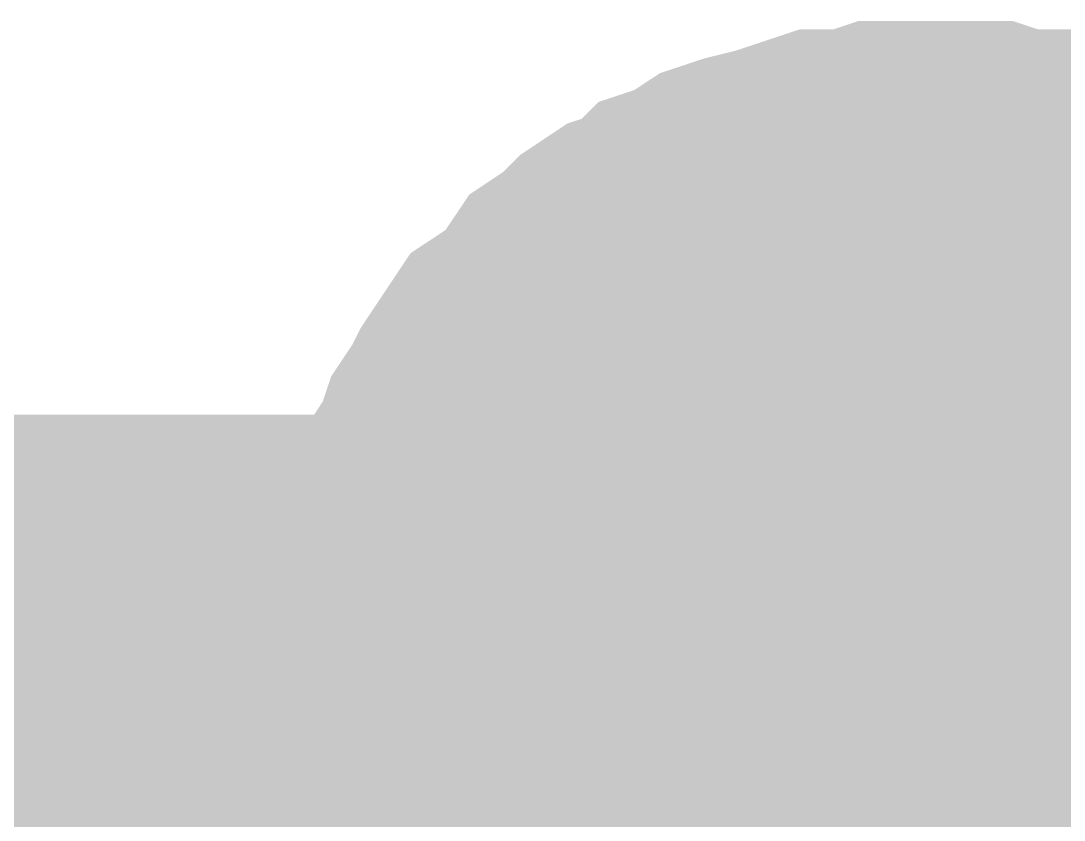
# Model space of a CAD drawing. Header units: inches. Extents: x 0 to 841, y 0 to 594.
# Drawn here: x 301.293 to 302.69, y 474.832 to 475.902 of the extents above; entities that cross this region are included whole.
import ezdxf

# ---------------------------------------------------------------- set-up
doc = ezdxf.new("R2010")
doc.units = ezdxf.units.IN
doc.layers.add('Sheet', color=255, linetype='Continuous')

msp = doc.modelspace()

# ---------------------------------------------------------------- linework, layer by layer
at = {"layer": 'Sheet'}
for points in [[(301.7543, 475.0001, 0.2997, 0.2997, 0), (301.7543, 475.0338, 0.2997, 0.2997, 0), (301.7543, 475.0787, 0.2997, 0.2997, 0), (301.7656, 475.1124, 0.2997, 0.2997, 0), (301.7656, 475.1573, 0.2997, 0.2997, 0), (301.7768, 475.191, 0.2997, 0.2997, 0), (301.788, 475.2247, 0.2997, 0.2997, 0), (301.7993, 475.2584, 0.2997, 0.2997, 0), (301.8105, 475.2921, 0.2997, 0.2997, 0), (301.8329, 475.3258, 0.2997, 0.2997, 0), (301.8442, 475.3595, 0.2997, 0.2997, 0), (301.8666, 475.3931, 0.2997, 0.2997, 0), (301.8779, 475.4156, 0.2997, 0.2997, 0), (301.9003, 475.4493, 0.2997, 0.2997, 0), (301.9228, 475.483, 0.2997, 0.2997, 0), (301.9565, 475.5054, 0.2997, 0.2997, 0), (301.9789, 475.5279, 0.2997, 0.2997, 0), (302.0014, 475.5616, 0.2997, 0.2997, 0), (302.0351, 475.5841, 0.2997, 0.2997, 0), (302.0575, 475.6065, 0.2997, 0.2997, 0), (302.0912, 475.629, 0.2997, 0.2997, 0), (302.1249, 475.6402, 0.2997, 0.2997, 0), (302.1474, 475.6627, 0.2997, 0.2997, 0), (302.181, 475.6739, 0.2997, 0.2997, 0), (302.2147, 475.6963, 0.2997, 0.2997, 0), (302.2484, 475.7076, 0.2997, 0.2997, 0), (302.2933, 475.7188, 0.2997, 0.2997, 0), (302.327, 475.73, 0.2997, 0.2997, 0), (302.3607, 475.7413, 0.2997, 0.2997, 0), (302.4056, 475.7413, 0.2997, 0.2997, 0), (302.4393, 475.7525, 0.2997, 0.2997, 0), (302.473, 475.7525, 0.2997, 0.2997, 0), (302.5179, 475.7525, 0.2997, 0.2997, 0)], [(301.7543, 475.0001, 0.2997, 0.2997, 0), (301.7543, 475.0338, 0.2997, 0.2997, 0), (301.7543, 475.0787, 0.2997, 0.2997, 0), (301.7656, 475.1124, 0.2997, 0.2997, 0), (301.7656, 475.1573, 0.2997, 0.2997, 0), (301.7768, 475.191, 0.2997, 0.2997, 0), (301.788, 475.2247, 0.2997, 0.2997, 0), (301.7993, 475.2584, 0.2997, 0.2997, 0), (301.8105, 475.2921, 0.2997, 0.2997, 0), (301.8329, 475.3258, 0.2997, 0.2997, 0), (301.8442, 475.3595, 0.2997, 0.2997, 0), (301.8666, 475.3931, 0.2997, 0.2997, 0), (301.8779, 475.4156, 0.2997, 0.2997, 0), (301.9003, 475.4493, 0.2997, 0.2997, 0), (301.9228, 475.483, 0.2997, 0.2997, 0), (301.9565, 475.5054, 0.2997, 0.2997, 0), (301.9789, 475.5279, 0.2997, 0.2997, 0), (302.0014, 475.5616, 0.2997, 0.2997, 0), (302.0351, 475.5841, 0.2997, 0.2997, 0), (302.0575, 475.6065, 0.2997, 0.2997, 0), (302.0912, 475.629, 0.2997, 0.2997, 0), (302.1249, 475.6402, 0.2997, 0.2997, 0), (302.1474, 475.6627, 0.2997, 0.2997, 0), (302.181, 475.6739, 0.2997, 0.2997, 0), (302.2147, 475.6963, 0.2997, 0.2997, 0), (302.2484, 475.7076, 0.2997, 0.2997, 0), (302.2933, 475.7188, 0.2997, 0.2997, 0), (302.327, 475.73, 0.2997, 0.2997, 0), (302.3607, 475.7413, 0.2997, 0.2997, 0), (302.4056, 475.7413, 0.2997, 0.2997, 0), (302.4393, 475.7525, 0.2997, 0.2997, 0), (302.473, 475.7525, 0.2997, 0.2997, 0), (302.5179, 475.7525, 0.2997, 0.2997, 0)], [(301.7543, 475.0001, 0.2997, 0.2997, 0), (301.7543, 475.0338, 0.2997, 0.2997, 0), (301.7543, 475.0787, 0.2997, 0.2997, 0), (301.7656, 475.1124, 0.2997, 0.2997, 0), (301.7656, 475.1573, 0.2997, 0.2997, 0), (301.7768, 475.191, 0.2997, 0.2997, 0), (301.788, 475.2247, 0.2997, 0.2997, 0), (301.7993, 475.2584, 0.2997, 0.2997, 0), (301.8105, 475.2921, 0.2997, 0.2997, 0), (301.8329, 475.3258, 0.2997, 0.2997, 0), (301.8442, 475.3595, 0.2997, 0.2997, 0), (301.8666, 475.3931, 0.2997, 0.2997, 0), (301.8779, 475.4156, 0.2997, 0.2997, 0), (301.9003, 475.4493, 0.2997, 0.2997, 0), (301.9228, 475.483, 0.2997, 0.2997, 0), (301.9565, 475.5054, 0.2997, 0.2997, 0), (301.9789, 475.5279, 0.2997, 0.2997, 0), (302.0014, 475.5616, 0.2997, 0.2997, 0), (302.0351, 475.5841, 0.2997, 0.2997, 0), (302.0575, 475.6065, 0.2997, 0.2997, 0), (302.0912, 475.629, 0.2997, 0.2997, 0), (302.1249, 475.6402, 0.2997, 0.2997, 0), (302.1474, 475.6627, 0.2997, 0.2997, 0), (302.181, 475.6739, 0.2997, 0.2997, 0), (302.2147, 475.6963, 0.2997, 0.2997, 0), (302.2484, 475.7076, 0.2997, 0.2997, 0), (302.2933, 475.7188, 0.2997, 0.2997, 0), (302.327, 475.73, 0.2997, 0.2997, 0), (302.3607, 475.7413, 0.2997, 0.2997, 0), (302.4056, 475.7413, 0.2997, 0.2997, 0), (302.4393, 475.7525, 0.2997, 0.2997, 0), (302.473, 475.7525, 0.2997, 0.2997, 0), (302.5179, 475.7525, 0.2997, 0.2997, 0)], [(301.7543, 475.0001, 0.2997, 0.2997, 0), (301.7543, 475.0338, 0.2997, 0.2997, 0), (301.7543, 475.0787, 0.2997, 0.2997, 0), (301.7656, 475.1124, 0.2997, 0.2997, 0), (301.7656, 475.1573, 0.2997, 0.2997, 0), (301.7768, 475.191, 0.2997, 0.2997, 0), (301.788, 475.2247, 0.2997, 0.2997, 0), (301.7993, 475.2584, 0.2997, 0.2997, 0), (301.8105, 475.2921, 0.2997, 0.2997, 0), (301.8329, 475.3258, 0.2997, 0.2997, 0), (301.8442, 475.3595, 0.2997, 0.2997, 0), (301.8666, 475.3931, 0.2997, 0.2997, 0), (301.8779, 475.4156, 0.2997, 0.2997, 0), (301.9003, 475.4493, 0.2997, 0.2997, 0), (301.9228, 475.483, 0.2997, 0.2997, 0), (301.9565, 475.5054, 0.2997, 0.2997, 0), (301.9789, 475.5279, 0.2997, 0.2997, 0), (302.0014, 475.5616, 0.2997, 0.2997, 0), (302.0351, 475.5841, 0.2997, 0.2997, 0), (302.0575, 475.6065, 0.2997, 0.2997, 0), (302.0912, 475.629, 0.2997, 0.2997, 0), (302.1249, 475.6402, 0.2997, 0.2997, 0), (302.1474, 475.6627, 0.2997, 0.2997, 0), (302.181, 475.6739, 0.2997, 0.2997, 0), (302.2147, 475.6963, 0.2997, 0.2997, 0), (302.2484, 475.7076, 0.2997, 0.2997, 0), (302.2933, 475.7188, 0.2997, 0.2997, 0), (302.327, 475.73, 0.2997, 0.2997, 0), (302.3607, 475.7413, 0.2997, 0.2997, 0), (302.4056, 475.7413, 0.2997, 0.2997, 0), (302.4393, 475.7525, 0.2997, 0.2997, 0), (302.473, 475.7525, 0.2997, 0.2997, 0), (302.5179, 475.7525, 0.2997, 0.2997, 0)], [(302.5179, 475.7525, 0.2997, 0.2997, 0), (302.5179, 475.7525, 0.2997, 0.2997, 0)], [(302.5179, 475.7525, 0.2997, 0.2997, 0), (302.5516, 475.7525, 0.2997, 0.2997, 0), (302.5965, 475.7525, 0.2997, 0.2997, 0), (302.6302, 475.7413, 0.2997, 0.2997, 0), (302.6751, 475.7413, 0.2997, 0.2997, 0), (302.7088, 475.73, 0.2997, 0.2997, 0), (302.7425, 475.7188, 0.2997, 0.2997, 0), (302.7762, 475.7076, 0.2997, 0.2997, 0), (302.8099, 475.6963, 0.2997, 0.2997, 0), (302.8435, 475.6739, 0.2997, 0.2997, 0)], [(302.5179, 475.7525, 0.2997, 0.2997, 0), (302.5179, 475.7525, 0.2997, 0.2997, 0)], [(302.5179, 475.7525, 0.2997, 0.2997, 0), (302.5516, 475.7525, 0.2997, 0.2997, 0), (302.5965, 475.7525, 0.2997, 0.2997, 0), (302.6302, 475.7413, 0.2997, 0.2997, 0), (302.6751, 475.7413, 0.2997, 0.2997, 0), (302.7088, 475.73, 0.2997, 0.2997, 0), (302.7425, 475.7188, 0.2997, 0.2997, 0), (302.7762, 475.7076, 0.2997, 0.2997, 0), (302.8099, 475.6963, 0.2997, 0.2997, 0), (302.8435, 475.6739, 0.2997, 0.2997, 0)], [(302.5179, 475.7525, 0.2997, 0.2997, 0), (302.5179, 475.7525, 0.2997, 0.2997, 0)], [(302.5179, 475.7525, 0.2997, 0.2997, 0), (302.5516, 475.7525, 0.2997, 0.2997, 0), (302.5965, 475.7525, 0.2997, 0.2997, 0), (302.6302, 475.7413, 0.2997, 0.2997, 0), (302.6751, 475.7413, 0.2997, 0.2997, 0), (302.7088, 475.73, 0.2997, 0.2997, 0), (302.7425, 475.7188, 0.2997, 0.2997, 0), (302.7762, 475.7076, 0.2997, 0.2997, 0), (302.8099, 475.6963, 0.2997, 0.2997, 0), (302.8435, 475.6739, 0.2997, 0.2997, 0)], [(302.5179, 475.7525, 0.2997, 0.2997, 0), (302.5179, 475.7525, 0.2997, 0.2997, 0)], [(302.5179, 475.7525, 0.2997, 0.2997, 0), (302.5516, 475.7525, 0.2997, 0.2997, 0), (302.5965, 475.7525, 0.2997, 0.2997, 0), (302.6302, 475.7413, 0.2997, 0.2997, 0), (302.6751, 475.7413, 0.2997, 0.2997, 0), (302.7088, 475.73, 0.2997, 0.2997, 0), (302.7425, 475.7188, 0.2997, 0.2997, 0), (302.7762, 475.7076, 0.2997, 0.2997, 0), (302.8099, 475.6963, 0.2997, 0.2997, 0), (302.8435, 475.6739, 0.2997, 0.2997, 0)], [(301.7543, 475.0001, 0.0991, 0.0991, 0), (301.7543, 475.0338, 0.0991, 0.0991, 0), (301.7543, 475.0787, 0.0991, 0.0991, 0), (301.7656, 475.1124, 0.0991, 0.0991, 0), (301.7656, 475.1573, 0.0991, 0.0991, 0), (301.7768, 475.191, 0.0991, 0.0991, 0), (301.788, 475.2247, 0.0991, 0.0991, 0), (301.7993, 475.2584, 0.0991, 0.0991, 0), (301.8105, 475.2921, 0.0991, 0.0991, 0), (301.8329, 475.3258, 0.0991, 0.0991, 0), (301.8442, 475.3595, 0.0991, 0.0991, 0), (301.8666, 475.3931, 0.0991, 0.0991, 0), (301.8779, 475.4156, 0.0991, 0.0991, 0), (301.9003, 475.4493, 0.0991, 0.0991, 0), (301.9228, 475.483, 0.0991, 0.0991, 0), (301.9565, 475.5054, 0.0991, 0.0991, 0), (301.9789, 475.5279, 0.0991, 0.0991, 0), (302.0014, 475.5616, 0.0991, 0.0991, 0), (302.0351, 475.5841, 0.0991, 0.0991, 0), (302.0575, 475.6065, 0.0991, 0.0991, 0), (302.0912, 475.629, 0.0991, 0.0991, 0), (302.1249, 475.6402, 0.0991, 0.0991, 0), (302.1474, 475.6627, 0.0991, 0.0991, 0), (302.181, 475.6739, 0.0991, 0.0991, 0), (302.2147, 475.6963, 0.0991, 0.0991, 0), (302.2484, 475.7076, 0.0991, 0.0991, 0), (302.2933, 475.7188, 0.0991, 0.0991, 0), (302.327, 475.73, 0.0991, 0.0991, 0), (302.3607, 475.7413, 0.0991, 0.0991, 0), (302.4056, 475.7413, 0.0991, 0.0991, 0), (302.4393, 475.7525, 0.0991, 0.0991, 0), (302.473, 475.7525, 0.0991, 0.0991, 0), (302.5179, 475.7525, 0.0991, 0.0991, 0)], [(301.7543, 475.0001, 0.0991, 0.0991, 0), (301.7543, 475.0338, 0.0991, 0.0991, 0), (301.7543, 475.0787, 0.0991, 0.0991, 0), (301.7656, 475.1124, 0.0991, 0.0991, 0), (301.7656, 475.1573, 0.0991, 0.0991, 0), (301.7768, 475.191, 0.0991, 0.0991, 0), (301.788, 475.2247, 0.0991, 0.0991, 0), (301.7993, 475.2584, 0.0991, 0.0991, 0), (301.8105, 475.2921, 0.0991, 0.0991, 0), (301.8329, 475.3258, 0.0991, 0.0991, 0), (301.8442, 475.3595, 0.0991, 0.0991, 0), (301.8666, 475.3931, 0.0991, 0.0991, 0), (301.8779, 475.4156, 0.0991, 0.0991, 0), (301.9003, 475.4493, 0.0991, 0.0991, 0), (301.9228, 475.483, 0.0991, 0.0991, 0), (301.9565, 475.5054, 0.0991, 0.0991, 0), (301.9789, 475.5279, 0.0991, 0.0991, 0), (302.0014, 475.5616, 0.0991, 0.0991, 0), (302.0351, 475.5841, 0.0991, 0.0991, 0), (302.0575, 475.6065, 0.0991, 0.0991, 0), (302.0912, 475.629, 0.0991, 0.0991, 0), (302.1249, 475.6402, 0.0991, 0.0991, 0), (302.1474, 475.6627, 0.0991, 0.0991, 0), (302.181, 475.6739, 0.0991, 0.0991, 0), (302.2147, 475.6963, 0.0991, 0.0991, 0), (302.2484, 475.7076, 0.0991, 0.0991, 0), (302.2933, 475.7188, 0.0991, 0.0991, 0), (302.327, 475.73, 0.0991, 0.0991, 0), (302.3607, 475.7413, 0.0991, 0.0991, 0), (302.4056, 475.7413, 0.0991, 0.0991, 0), (302.4393, 475.7525, 0.0991, 0.0991, 0), (302.473, 475.7525, 0.0991, 0.0991, 0), (302.5179, 475.7525, 0.0991, 0.0991, 0)], [(301.7543, 475.0001, 0.0991, 0.0991, 0), (301.7543, 475.0338, 0.0991, 0.0991, 0), (301.7543, 475.0787, 0.0991, 0.0991, 0), (301.7656, 475.1124, 0.0991, 0.0991, 0), (301.7656, 475.1573, 0.0991, 0.0991, 0), (301.7768, 475.191, 0.0991, 0.0991, 0), (301.788, 475.2247, 0.0991, 0.0991, 0), (301.7993, 475.2584, 0.0991, 0.0991, 0), (301.8105, 475.2921, 0.0991, 0.0991, 0), (301.8329, 475.3258, 0.0991, 0.0991, 0), (301.8442, 475.3595, 0.0991, 0.0991, 0), (301.8666, 475.3931, 0.0991, 0.0991, 0), (301.8779, 475.4156, 0.0991, 0.0991, 0), (301.9003, 475.4493, 0.0991, 0.0991, 0), (301.9228, 475.483, 0.0991, 0.0991, 0), (301.9565, 475.5054, 0.0991, 0.0991, 0), (301.9789, 475.5279, 0.0991, 0.0991, 0), (302.0014, 475.5616, 0.0991, 0.0991, 0), (302.0351, 475.5841, 0.0991, 0.0991, 0), (302.0575, 475.6065, 0.0991, 0.0991, 0), (302.0912, 475.629, 0.0991, 0.0991, 0), (302.1249, 475.6402, 0.0991, 0.0991, 0), (302.1474, 475.6627, 0.0991, 0.0991, 0), (302.181, 475.6739, 0.0991, 0.0991, 0), (302.2147, 475.6963, 0.0991, 0.0991, 0), (302.2484, 475.7076, 0.0991, 0.0991, 0), (302.2933, 475.7188, 0.0991, 0.0991, 0), (302.327, 475.73, 0.0991, 0.0991, 0), (302.3607, 475.7413, 0.0991, 0.0991, 0), (302.4056, 475.7413, 0.0991, 0.0991, 0), (302.4393, 475.7525, 0.0991, 0.0991, 0), (302.473, 475.7525, 0.0991, 0.0991, 0), (302.5179, 475.7525, 0.0991, 0.0991, 0)], [(301.7543, 475.0001, 0.0991, 0.0991, 0), (301.7543, 475.0338, 0.0991, 0.0991, 0), (301.7543, 475.0787, 0.0991, 0.0991, 0), (301.7656, 475.1124, 0.0991, 0.0991, 0), (301.7656, 475.1573, 0.0991, 0.0991, 0), (301.7768, 475.191, 0.0991, 0.0991, 0), (301.788, 475.2247, 0.0991, 0.0991, 0), (301.7993, 475.2584, 0.0991, 0.0991, 0), (301.8105, 475.2921, 0.0991, 0.0991, 0), (301.8329, 475.3258, 0.0991, 0.0991, 0), (301.8442, 475.3595, 0.0991, 0.0991, 0), (301.8666, 475.3931, 0.0991, 0.0991, 0), (301.8779, 475.4156, 0.0991, 0.0991, 0), (301.9003, 475.4493, 0.0991, 0.0991, 0), (301.9228, 475.483, 0.0991, 0.0991, 0), (301.9565, 475.5054, 0.0991, 0.0991, 0), (301.9789, 475.5279, 0.0991, 0.0991, 0), (302.0014, 475.5616, 0.0991, 0.0991, 0), (302.0351, 475.5841, 0.0991, 0.0991, 0), (302.0575, 475.6065, 0.0991, 0.0991, 0), (302.0912, 475.629, 0.0991, 0.0991, 0), (302.1249, 475.6402, 0.0991, 0.0991, 0), (302.1474, 475.6627, 0.0991, 0.0991, 0), (302.181, 475.6739, 0.0991, 0.0991, 0), (302.2147, 475.6963, 0.0991, 0.0991, 0), (302.2484, 475.7076, 0.0991, 0.0991, 0), (302.2933, 475.7188, 0.0991, 0.0991, 0), (302.327, 475.73, 0.0991, 0.0991, 0), (302.3607, 475.7413, 0.0991, 0.0991, 0), (302.4056, 475.7413, 0.0991, 0.0991, 0), (302.4393, 475.7525, 0.0991, 0.0991, 0), (302.473, 475.7525, 0.0991, 0.0991, 0), (302.5179, 475.7525, 0.0991, 0.0991, 0)], [(302.5179, 475.7525, 0.0991, 0.0991, 0), (302.5179, 475.7525, 0.0991, 0.0991, 0)], [(302.5179, 475.7525, 0.0991, 0.0991, 0), (302.5516, 475.7525, 0.0991, 0.0991, 0), (302.5965, 475.7525, 0.0991, 0.0991, 0), (302.6302, 475.7413, 0.0991, 0.0991, 0), (302.6751, 475.7413, 0.0991, 0.0991, 0), (302.7088, 475.73, 0.0991, 0.0991, 0), (302.7425, 475.7188, 0.0991, 0.0991, 0)], [(302.5179, 475.7525, 0.0991, 0.0991, 0), (302.5179, 475.7525, 0.0991, 0.0991, 0)], [(302.5179, 475.7525, 0.0991, 0.0991, 0), (302.5516, 475.7525, 0.0991, 0.0991, 0), (302.5965, 475.7525, 0.0991, 0.0991, 0), (302.6302, 475.7413, 0.0991, 0.0991, 0), (302.6751, 475.7413, 0.0991, 0.0991, 0), (302.7088, 475.73, 0.0991, 0.0991, 0), (302.7425, 475.7188, 0.0991, 0.0991, 0)], [(302.5179, 475.7525, 0.0991, 0.0991, 0), (302.5179, 475.7525, 0.0991, 0.0991, 0)], [(302.5179, 475.7525, 0.0991, 0.0991, 0), (302.5516, 475.7525, 0.0991, 0.0991, 0), (302.5965, 475.7525, 0.0991, 0.0991, 0), (302.6302, 475.7413, 0.0991, 0.0991, 0), (302.6751, 475.7413, 0.0991, 0.0991, 0), (302.7088, 475.73, 0.0991, 0.0991, 0), (302.7425, 475.7188, 0.0991, 0.0991, 0)], [(302.5179, 475.7525, 0.0991, 0.0991, 0), (302.5179, 475.7525, 0.0991, 0.0991, 0)], [(302.5179, 475.7525, 0.0991, 0.0991, 0), (302.5516, 475.7525, 0.0991, 0.0991, 0), (302.5965, 475.7525, 0.0991, 0.0991, 0), (302.6302, 475.7413, 0.0991, 0.0991, 0), (302.6751, 475.7413, 0.0991, 0.0991, 0), (302.7088, 475.73, 0.0991, 0.0991, 0), (302.7425, 475.7188, 0.0991, 0.0991, 0)], [(302.0014, 475.0001, 0.2997, 0.2997, 0), (302.0014, 475.0226, 0.2997, 0.2997, 0), (302.0014, 475.0563, 0.2997, 0.2997, 0), (302.0126, 475.0787, 0.2997, 0.2997, 0), (302.0126, 475.1012, 0.2997, 0.2997, 0), (302.0126, 475.1236, 0.2997, 0.2997, 0), (302.0238, 475.1461, 0.2997, 0.2997, 0), (302.0351, 475.1798, 0.2997, 0.2997, 0), (302.0463, 475.2022, 0.2997, 0.2997, 0), (302.0575, 475.2247, 0.2997, 0.2997, 0), (302.0687, 475.2472, 0.2997, 0.2997, 0), (302.08, 475.2584, 0.2997, 0.2997, 0), (302.0912, 475.2809, 0.2997, 0.2997, 0), (302.1024, 475.3033, 0.2997, 0.2997, 0), (302.1249, 475.3258, 0.2997, 0.2997, 0), (302.1361, 475.337, 0.2997, 0.2997, 0), (302.1586, 475.3595, 0.2997, 0.2997, 0), (302.1698, 475.3707, 0.2997, 0.2997, 0), (302.1923, 475.3931, 0.2997, 0.2997, 0), (302.2147, 475.4044, 0.2997, 0.2997, 0), (302.226, 475.4156, 0.2997, 0.2997, 0), (302.2484, 475.4381, 0.2997, 0.2997, 0), (302.2709, 475.4493, 0.2997, 0.2997, 0), (302.2933, 475.4605, 0.2997, 0.2997, 0), (302.3158, 475.4605, 0.2997, 0.2997, 0), (302.3382, 475.4718, 0.2997, 0.2997, 0), (302.3607, 475.483, 0.2997, 0.2997, 0), (302.3944, 475.4942, 0.2997, 0.2997, 0), (302.4168, 475.4942, 0.2997, 0.2997, 0), (302.4393, 475.4942, 0.2997, 0.2997, 0), (302.4618, 475.5054, 0.2997, 0.2997, 0), (302.4954, 475.5054, 0.2997, 0.2997, 0), (302.5179, 475.5054, 0.2997, 0.2997, 0)], [(302.0014, 475.0001, 0.2997, 0.2997, 0), (302.0014, 475.0226, 0.2997, 0.2997, 0), (302.0014, 475.0563, 0.2997, 0.2997, 0), (302.0126, 475.0787, 0.2997, 0.2997, 0), (302.0126, 475.1012, 0.2997, 0.2997, 0), (302.0126, 475.1236, 0.2997, 0.2997, 0), (302.0238, 475.1461, 0.2997, 0.2997, 0), (302.0351, 475.1798, 0.2997, 0.2997, 0), (302.0463, 475.2022, 0.2997, 0.2997, 0), (302.0575, 475.2247, 0.2997, 0.2997, 0), (302.0687, 475.2472, 0.2997, 0.2997, 0), (302.08, 475.2584, 0.2997, 0.2997, 0), (302.0912, 475.2809, 0.2997, 0.2997, 0), (302.1024, 475.3033, 0.2997, 0.2997, 0), (302.1249, 475.3258, 0.2997, 0.2997, 0), (302.1361, 475.337, 0.2997, 0.2997, 0), (302.1586, 475.3595, 0.2997, 0.2997, 0), (302.1698, 475.3707, 0.2997, 0.2997, 0), (302.1923, 475.3931, 0.2997, 0.2997, 0), (302.2147, 475.4044, 0.2997, 0.2997, 0), (302.226, 475.4156, 0.2997, 0.2997, 0), (302.2484, 475.4381, 0.2997, 0.2997, 0), (302.2709, 475.4493, 0.2997, 0.2997, 0), (302.2933, 475.4605, 0.2997, 0.2997, 0), (302.3158, 475.4605, 0.2997, 0.2997, 0), (302.3382, 475.4718, 0.2997, 0.2997, 0), (302.3607, 475.483, 0.2997, 0.2997, 0), (302.3944, 475.4942, 0.2997, 0.2997, 0), (302.4168, 475.4942, 0.2997, 0.2997, 0), (302.4393, 475.4942, 0.2997, 0.2997, 0), (302.4618, 475.5054, 0.2997, 0.2997, 0), (302.4954, 475.5054, 0.2997, 0.2997, 0), (302.5179, 475.5054, 0.2997, 0.2997, 0)], [(302.0014, 475.0001, 0.2997, 0.2997, 0), (302.0014, 475.0226, 0.2997, 0.2997, 0), (302.0014, 475.0563, 0.2997, 0.2997, 0), (302.0126, 475.0787, 0.2997, 0.2997, 0), (302.0126, 475.1012, 0.2997, 0.2997, 0), (302.0126, 475.1236, 0.2997, 0.2997, 0), (302.0238, 475.1461, 0.2997, 0.2997, 0), (302.0351, 475.1798, 0.2997, 0.2997, 0), (302.0463, 475.2022, 0.2997, 0.2997, 0), (302.0575, 475.2247, 0.2997, 0.2997, 0), (302.0687, 475.2472, 0.2997, 0.2997, 0), (302.08, 475.2584, 0.2997, 0.2997, 0), (302.0912, 475.2809, 0.2997, 0.2997, 0), (302.1024, 475.3033, 0.2997, 0.2997, 0), (302.1249, 475.3258, 0.2997, 0.2997, 0), (302.1361, 475.337, 0.2997, 0.2997, 0), (302.1586, 475.3595, 0.2997, 0.2997, 0), (302.1698, 475.3707, 0.2997, 0.2997, 0), (302.1923, 475.3931, 0.2997, 0.2997, 0), (302.2147, 475.4044, 0.2997, 0.2997, 0), (302.226, 475.4156, 0.2997, 0.2997, 0), (302.2484, 475.4381, 0.2997, 0.2997, 0), (302.2709, 475.4493, 0.2997, 0.2997, 0), (302.2933, 475.4605, 0.2997, 0.2997, 0), (302.3158, 475.4605, 0.2997, 0.2997, 0), (302.3382, 475.4718, 0.2997, 0.2997, 0), (302.3607, 475.483, 0.2997, 0.2997, 0), (302.3944, 475.4942, 0.2997, 0.2997, 0), (302.4168, 475.4942, 0.2997, 0.2997, 0), (302.4393, 475.4942, 0.2997, 0.2997, 0), (302.4618, 475.5054, 0.2997, 0.2997, 0), (302.4954, 475.5054, 0.2997, 0.2997, 0), (302.5179, 475.5054, 0.2997, 0.2997, 0)], [(302.5179, 475.5054, 0.2997, 0.2997, 0), (302.5179, 475.5054, 0.2997, 0.2997, 0)], [(302.5179, 475.5054, 0.2997, 0.2997, 0), (302.5404, 475.5054, 0.2997, 0.2997, 0), (302.5628, 475.5054, 0.2997, 0.2997, 0), (302.5965, 475.4942, 0.2997, 0.2997, 0), (302.619, 475.4942, 0.2997, 0.2997, 0), (302.6414, 475.4942, 0.2997, 0.2997, 0), (302.6639, 475.483, 0.2997, 0.2997, 0), (302.6863, 475.4718, 0.2997, 0.2997, 0), (302.7088, 475.4605, 0.2997, 0.2997, 0), (302.7313, 475.4605, 0.2997, 0.2997, 0), (302.7537, 475.4493, 0.2997, 0.2997, 0), (302.7762, 475.4381, 0.2997, 0.2997, 0), (302.7986, 475.4156, 0.2997, 0.2997, 0), (302.8211, 475.4044, 0.2997, 0.2997, 0), (302.8323, 475.3931, 0.2997, 0.2997, 0), (302.8548, 475.3707, 0.2997, 0.2997, 0)], [(302.5179, 475.5054, 0.2997, 0.2997, 0), (302.5179, 475.5054, 0.2997, 0.2997, 0)], [(302.5179, 475.5054, 0.2997, 0.2997, 0), (302.5404, 475.5054, 0.2997, 0.2997, 0), (302.5628, 475.5054, 0.2997, 0.2997, 0), (302.5965, 475.4942, 0.2997, 0.2997, 0), (302.619, 475.4942, 0.2997, 0.2997, 0), (302.6414, 475.4942, 0.2997, 0.2997, 0), (302.6639, 475.483, 0.2997, 0.2997, 0), (302.6863, 475.4718, 0.2997, 0.2997, 0), (302.7088, 475.4605, 0.2997, 0.2997, 0), (302.7313, 475.4605, 0.2997, 0.2997, 0), (302.7537, 475.4493, 0.2997, 0.2997, 0), (302.7762, 475.4381, 0.2997, 0.2997, 0), (302.7986, 475.4156, 0.2997, 0.2997, 0), (302.8211, 475.4044, 0.2997, 0.2997, 0), (302.8323, 475.3931, 0.2997, 0.2997, 0), (302.8548, 475.3707, 0.2997, 0.2997, 0)], [(302.5179, 475.5054, 0.2997, 0.2997, 0), (302.5179, 475.5054, 0.2997, 0.2997, 0)], [(302.5179, 475.5054, 0.2997, 0.2997, 0), (302.5404, 475.5054, 0.2997, 0.2997, 0), (302.5628, 475.5054, 0.2997, 0.2997, 0), (302.5965, 475.4942, 0.2997, 0.2997, 0), (302.619, 475.4942, 0.2997, 0.2997, 0), (302.6414, 475.4942, 0.2997, 0.2997, 0), (302.6639, 475.483, 0.2997, 0.2997, 0), (302.6863, 475.4718, 0.2997, 0.2997, 0), (302.7088, 475.4605, 0.2997, 0.2997, 0), (302.7313, 475.4605, 0.2997, 0.2997, 0), (302.7537, 475.4493, 0.2997, 0.2997, 0), (302.7762, 475.4381, 0.2997, 0.2997, 0), (302.7986, 475.4156, 0.2997, 0.2997, 0), (302.8211, 475.4044, 0.2997, 0.2997, 0), (302.8323, 475.3931, 0.2997, 0.2997, 0), (302.8548, 475.3707, 0.2997, 0.2997, 0)], [(302.0014, 475.0001, 0.0991, 0.0991, 0), (302.0014, 475.0226, 0.0991, 0.0991, 0), (302.0014, 475.0563, 0.0991, 0.0991, 0), (302.0126, 475.0787, 0.0991, 0.0991, 0), (302.0126, 475.1012, 0.0991, 0.0991, 0), (302.0126, 475.1236, 0.0991, 0.0991, 0), (302.0238, 475.1461, 0.0991, 0.0991, 0), (302.0351, 475.1798, 0.0991, 0.0991, 0), (302.0463, 475.2022, 0.0991, 0.0991, 0), (302.0575, 475.2247, 0.0991, 0.0991, 0), (302.0687, 475.2472, 0.0991, 0.0991, 0), (302.08, 475.2584, 0.0991, 0.0991, 0), (302.0912, 475.2809, 0.0991, 0.0991, 0), (302.1024, 475.3033, 0.0991, 0.0991, 0), (302.1249, 475.3258, 0.0991, 0.0991, 0), (302.1361, 475.337, 0.0991, 0.0991, 0), (302.1586, 475.3595, 0.0991, 0.0991, 0), (302.1698, 475.3707, 0.0991, 0.0991, 0), (302.1923, 475.3931, 0.0991, 0.0991, 0), (302.2147, 475.4044, 0.0991, 0.0991, 0), (302.226, 475.4156, 0.0991, 0.0991, 0), (302.2484, 475.4381, 0.0991, 0.0991, 0), (302.2709, 475.4493, 0.0991, 0.0991, 0), (302.2933, 475.4605, 0.0991, 0.0991, 0), (302.3158, 475.4605, 0.0991, 0.0991, 0), (302.3382, 475.4718, 0.0991, 0.0991, 0), (302.3607, 475.483, 0.0991, 0.0991, 0), (302.3944, 475.4942, 0.0991, 0.0991, 0), (302.4168, 475.4942, 0.0991, 0.0991, 0), (302.4393, 475.4942, 0.0991, 0.0991, 0), (302.4618, 475.5054, 0.0991, 0.0991, 0), (302.4954, 475.5054, 0.0991, 0.0991, 0), (302.5179, 475.5054, 0.0991, 0.0991, 0)], [(302.0014, 475.0001, 0.0991, 0.0991, 0), (302.0014, 475.0226, 0.0991, 0.0991, 0), (302.0014, 475.0563, 0.0991, 0.0991, 0), (302.0126, 475.0787, 0.0991, 0.0991, 0), (302.0126, 475.1012, 0.0991, 0.0991, 0), (302.0126, 475.1236, 0.0991, 0.0991, 0), (302.0238, 475.1461, 0.0991, 0.0991, 0), (302.0351, 475.1798, 0.0991, 0.0991, 0), (302.0463, 475.2022, 0.0991, 0.0991, 0), (302.0575, 475.2247, 0.0991, 0.0991, 0), (302.0687, 475.2472, 0.0991, 0.0991, 0), (302.08, 475.2584, 0.0991, 0.0991, 0), (302.0912, 475.2809, 0.0991, 0.0991, 0), (302.1024, 475.3033, 0.0991, 0.0991, 0), (302.1249, 475.3258, 0.0991, 0.0991, 0), (302.1361, 475.337, 0.0991, 0.0991, 0), (302.1586, 475.3595, 0.0991, 0.0991, 0), (302.1698, 475.3707, 0.0991, 0.0991, 0), (302.1923, 475.3931, 0.0991, 0.0991, 0), (302.2147, 475.4044, 0.0991, 0.0991, 0), (302.226, 475.4156, 0.0991, 0.0991, 0), (302.2484, 475.4381, 0.0991, 0.0991, 0), (302.2709, 475.4493, 0.0991, 0.0991, 0), (302.2933, 475.4605, 0.0991, 0.0991, 0), (302.3158, 475.4605, 0.0991, 0.0991, 0), (302.3382, 475.4718, 0.0991, 0.0991, 0), (302.3607, 475.483, 0.0991, 0.0991, 0), (302.3944, 475.4942, 0.0991, 0.0991, 0), (302.4168, 475.4942, 0.0991, 0.0991, 0), (302.4393, 475.4942, 0.0991, 0.0991, 0), (302.4618, 475.5054, 0.0991, 0.0991, 0), (302.4954, 475.5054, 0.0991, 0.0991, 0), (302.5179, 475.5054, 0.0991, 0.0991, 0)], [(302.0014, 475.0001, 0.0991, 0.0991, 0), (302.0014, 475.0226, 0.0991, 0.0991, 0), (302.0014, 475.0563, 0.0991, 0.0991, 0), (302.0126, 475.0787, 0.0991, 0.0991, 0), (302.0126, 475.1012, 0.0991, 0.0991, 0), (302.0126, 475.1236, 0.0991, 0.0991, 0), (302.0238, 475.1461, 0.0991, 0.0991, 0), (302.0351, 475.1798, 0.0991, 0.0991, 0), (302.0463, 475.2022, 0.0991, 0.0991, 0), (302.0575, 475.2247, 0.0991, 0.0991, 0), (302.0687, 475.2472, 0.0991, 0.0991, 0), (302.08, 475.2584, 0.0991, 0.0991, 0), (302.0912, 475.2809, 0.0991, 0.0991, 0), (302.1024, 475.3033, 0.0991, 0.0991, 0), (302.1249, 475.3258, 0.0991, 0.0991, 0), (302.1361, 475.337, 0.0991, 0.0991, 0), (302.1586, 475.3595, 0.0991, 0.0991, 0), (302.1698, 475.3707, 0.0991, 0.0991, 0), (302.1923, 475.3931, 0.0991, 0.0991, 0), (302.2147, 475.4044, 0.0991, 0.0991, 0), (302.226, 475.4156, 0.0991, 0.0991, 0), (302.2484, 475.4381, 0.0991, 0.0991, 0), (302.2709, 475.4493, 0.0991, 0.0991, 0), (302.2933, 475.4605, 0.0991, 0.0991, 0), (302.3158, 475.4605, 0.0991, 0.0991, 0), (302.3382, 475.4718, 0.0991, 0.0991, 0), (302.3607, 475.483, 0.0991, 0.0991, 0), (302.3944, 475.4942, 0.0991, 0.0991, 0), (302.4168, 475.4942, 0.0991, 0.0991, 0), (302.4393, 475.4942, 0.0991, 0.0991, 0), (302.4618, 475.5054, 0.0991, 0.0991, 0), (302.4954, 475.5054, 0.0991, 0.0991, 0), (302.5179, 475.5054, 0.0991, 0.0991, 0)], [(302.5179, 475.5054, 0.0991, 0.0991, 0), (302.5179, 475.5054, 0.0991, 0.0991, 0)], [(302.5179, 475.5054, 0.0991, 0.0991, 0), (302.5404, 475.5054, 0.0991, 0.0991, 0), (302.5628, 475.5054, 0.0991, 0.0991, 0), (302.5965, 475.4942, 0.0991, 0.0991, 0), (302.619, 475.4942, 0.0991, 0.0991, 0), (302.6414, 475.4942, 0.0991, 0.0991, 0), (302.6639, 475.483, 0.0991, 0.0991, 0), (302.6863, 475.4718, 0.0991, 0.0991, 0), (302.7088, 475.4605, 0.0991, 0.0991, 0), (302.7313, 475.4605, 0.0991, 0.0991, 0), (302.7537, 475.4493, 0.0991, 0.0991, 0)], [(302.5179, 475.5054, 0.0991, 0.0991, 0), (302.5179, 475.5054, 0.0991, 0.0991, 0)], [(302.5179, 475.5054, 0.0991, 0.0991, 0), (302.5404, 475.5054, 0.0991, 0.0991, 0), (302.5628, 475.5054, 0.0991, 0.0991, 0), (302.5965, 475.4942, 0.0991, 0.0991, 0), (302.619, 475.4942, 0.0991, 0.0991, 0), (302.6414, 475.4942, 0.0991, 0.0991, 0), (302.6639, 475.483, 0.0991, 0.0991, 0), (302.6863, 475.4718, 0.0991, 0.0991, 0), (302.7088, 475.4605, 0.0991, 0.0991, 0), (302.7313, 475.4605, 0.0991, 0.0991, 0), (302.7537, 475.4493, 0.0991, 0.0991, 0)], [(302.5179, 475.5054, 0.0991, 0.0991, 0), (302.5179, 475.5054, 0.0991, 0.0991, 0)], [(302.5179, 475.5054, 0.0991, 0.0991, 0), (302.5404, 475.5054, 0.0991, 0.0991, 0), (302.5628, 475.5054, 0.0991, 0.0991, 0), (302.5965, 475.4942, 0.0991, 0.0991, 0), (302.619, 475.4942, 0.0991, 0.0991, 0), (302.6414, 475.4942, 0.0991, 0.0991, 0), (302.6639, 475.483, 0.0991, 0.0991, 0), (302.6863, 475.4718, 0.0991, 0.0991, 0), (302.7088, 475.4605, 0.0991, 0.0991, 0), (302.7313, 475.4605, 0.0991, 0.0991, 0), (302.7537, 475.4493, 0.0991, 0.0991, 0)], [(302.5179, 475.0001, 0.7493, 0.7493, 0), (297.5098, 475.0001, 0.7493, 0.7493, 0)], [(302.5179, 462.4904, 0.7493, 0.7493, 0), (302.5179, 475.0001, 0.7493, 0.7493, 0)], [(302.5179, 475.0001, 0.7493, 0.7493, 0), (345.0081, 475.0001, 0.7493, 0.7493, 0), (345.0081, 444.9947, 0.7493, 0.7493, 0), (350.0049, 444.9947, 0.7493, 0.7493, 0)], [(297.5098, 475.0001, 0.2997, 0.2997, 0), (302.5179, 475.0001, 0.2997, 0.2997, 0)], [(301.8329, 474.6632, 0.2997, 0.2997, 0), (301.8105, 474.6969, 0.2997, 0.2997, 0), (301.7993, 474.7306, 0.2997, 0.2997, 0), (301.788, 474.7755, 0.2997, 0.2997, 0), (301.7768, 474.8092, 0.2997, 0.2997, 0), (301.7656, 474.8429, 0.2997, 0.2997, 0), (301.7656, 474.8878, 0.2997, 0.2997, 0), (301.7543, 474.9215, 0.2997, 0.2997, 0), (301.7543, 474.9552, 0.2997, 0.2997, 0), (301.7543, 475.0001, 0.2997, 0.2997, 0)], [(301.7543, 475.0001, 0.2997, 0.2997, 0), (301.7543, 475.0001, 0.2997, 0.2997, 0)], [(301.8329, 474.6632, 0.2997, 0.2997, 0), (301.8105, 474.6969, 0.2997, 0.2997, 0), (301.7993, 474.7306, 0.2997, 0.2997, 0), (301.788, 474.7755, 0.2997, 0.2997, 0), (301.7768, 474.8092, 0.2997, 0.2997, 0), (301.7656, 474.8429, 0.2997, 0.2997, 0), (301.7656, 474.8878, 0.2997, 0.2997, 0), (301.7543, 474.9215, 0.2997, 0.2997, 0), (301.7543, 474.9552, 0.2997, 0.2997, 0), (301.7543, 475.0001, 0.2997, 0.2997, 0)], [(301.7543, 475.0001, 0.2997, 0.2997, 0), (301.7543, 475.0001, 0.2997, 0.2997, 0)], [(301.8329, 474.6632, 0.2997, 0.2997, 0), (301.8105, 474.6969, 0.2997, 0.2997, 0), (301.7993, 474.7306, 0.2997, 0.2997, 0), (301.788, 474.7755, 0.2997, 0.2997, 0), (301.7768, 474.8092, 0.2997, 0.2997, 0), (301.7656, 474.8429, 0.2997, 0.2997, 0), (301.7656, 474.8878, 0.2997, 0.2997, 0), (301.7543, 474.9215, 0.2997, 0.2997, 0), (301.7543, 474.9552, 0.2997, 0.2997, 0), (301.7543, 475.0001, 0.2997, 0.2997, 0)], [(301.7543, 475.0001, 0.2997, 0.2997, 0), (301.7543, 475.0001, 0.2997, 0.2997, 0)], [(301.8329, 474.6632, 0.2997, 0.2997, 0), (301.8105, 474.6969, 0.2997, 0.2997, 0), (301.7993, 474.7306, 0.2997, 0.2997, 0), (301.788, 474.7755, 0.2997, 0.2997, 0), (301.7768, 474.8092, 0.2997, 0.2997, 0), (301.7656, 474.8429, 0.2997, 0.2997, 0), (301.7656, 474.8878, 0.2997, 0.2997, 0), (301.7543, 474.9215, 0.2997, 0.2997, 0), (301.7543, 474.9552, 0.2997, 0.2997, 0), (301.7543, 475.0001, 0.2997, 0.2997, 0)], [(301.7543, 475.0001, 0.2997, 0.2997, 0), (301.7543, 475.0001, 0.2997, 0.2997, 0)], [(302.1249, 474.6745, 0.2997, 0.2997, 0), (302.1024, 474.6969, 0.2997, 0.2997, 0), (302.0912, 474.7081, 0.2997, 0.2997, 0), (302.08, 474.7306, 0.2997, 0.2997, 0), (302.0687, 474.7531, 0.2997, 0.2997, 0), (302.0575, 474.7755, 0.2997, 0.2997, 0), (302.0463, 474.798, 0.2997, 0.2997, 0), (302.0351, 474.8204, 0.2997, 0.2997, 0), (302.0238, 474.8429, 0.2997, 0.2997, 0), (302.0126, 474.8766, 0.2997, 0.2997, 0), (302.0126, 474.899, 0.2997, 0.2997, 0), (302.0126, 474.9215, 0.2997, 0.2997, 0), (302.0014, 474.944, 0.2997, 0.2997, 0), (302.0014, 474.9777, 0.2997, 0.2997, 0), (302.0014, 475.0001, 0.2997, 0.2997, 0)], [(302.0014, 475.0001, 0.2997, 0.2997, 0), (302.0014, 475.0001, 0.2997, 0.2997, 0)], [(302.1249, 474.6745, 0.2997, 0.2997, 0), (302.1024, 474.6969, 0.2997, 0.2997, 0), (302.0912, 474.7081, 0.2997, 0.2997, 0), (302.08, 474.7306, 0.2997, 0.2997, 0), (302.0687, 474.7531, 0.2997, 0.2997, 0), (302.0575, 474.7755, 0.2997, 0.2997, 0), (302.0463, 474.798, 0.2997, 0.2997, 0), (302.0351, 474.8204, 0.2997, 0.2997, 0), (302.0238, 474.8429, 0.2997, 0.2997, 0), (302.0126, 474.8766, 0.2997, 0.2997, 0), (302.0126, 474.899, 0.2997, 0.2997, 0), (302.0126, 474.9215, 0.2997, 0.2997, 0), (302.0014, 474.944, 0.2997, 0.2997, 0), (302.0014, 474.9777, 0.2997, 0.2997, 0), (302.0014, 475.0001, 0.2997, 0.2997, 0)], [(302.0014, 475.0001, 0.2997, 0.2997, 0), (302.0014, 475.0001, 0.2997, 0.2997, 0)], [(302.1249, 474.6745, 0.2997, 0.2997, 0), (302.1024, 474.6969, 0.2997, 0.2997, 0), (302.0912, 474.7081, 0.2997, 0.2997, 0), (302.08, 474.7306, 0.2997, 0.2997, 0), (302.0687, 474.7531, 0.2997, 0.2997, 0), (302.0575, 474.7755, 0.2997, 0.2997, 0), (302.0463, 474.798, 0.2997, 0.2997, 0), (302.0351, 474.8204, 0.2997, 0.2997, 0), (302.0238, 474.8429, 0.2997, 0.2997, 0), (302.0126, 474.8766, 0.2997, 0.2997, 0), (302.0126, 474.899, 0.2997, 0.2997, 0), (302.0126, 474.9215, 0.2997, 0.2997, 0), (302.0014, 474.944, 0.2997, 0.2997, 0), (302.0014, 474.9777, 0.2997, 0.2997, 0), (302.0014, 475.0001, 0.2997, 0.2997, 0)], [(302.0014, 475.0001, 0.2997, 0.2997, 0), (302.0014, 475.0001, 0.2997, 0.2997, 0)], [(301.788, 474.7755, 0.0991, 0.0991, 0), (301.7768, 474.8092, 0.0991, 0.0991, 0), (301.7656, 474.8429, 0.0991, 0.0991, 0), (301.7656, 474.8878, 0.0991, 0.0991, 0), (301.7543, 474.9215, 0.0991, 0.0991, 0), (301.7543, 474.9552, 0.0991, 0.0991, 0), (301.7543, 475.0001, 0.0991, 0.0991, 0)], [(301.7543, 475.0001, 0.0991, 0.0991, 0), (301.7543, 475.0001, 0.0991, 0.0991, 0)], [(301.788, 474.7755, 0.0991, 0.0991, 0), (301.7768, 474.8092, 0.0991, 0.0991, 0), (301.7656, 474.8429, 0.0991, 0.0991, 0), (301.7656, 474.8878, 0.0991, 0.0991, 0), (301.7543, 474.9215, 0.0991, 0.0991, 0), (301.7543, 474.9552, 0.0991, 0.0991, 0), (301.7543, 475.0001, 0.0991, 0.0991, 0)], [(301.7543, 475.0001, 0.0991, 0.0991, 0), (301.7543, 475.0001, 0.0991, 0.0991, 0)], [(301.788, 474.7755, 0.0991, 0.0991, 0), (301.7768, 474.8092, 0.0991, 0.0991, 0), (301.7656, 474.8429, 0.0991, 0.0991, 0), (301.7656, 474.8878, 0.0991, 0.0991, 0), (301.7543, 474.9215, 0.0991, 0.0991, 0), (301.7543, 474.9552, 0.0991, 0.0991, 0), (301.7543, 475.0001, 0.0991, 0.0991, 0)], [(301.7543, 475.0001, 0.0991, 0.0991, 0), (301.7543, 475.0001, 0.0991, 0.0991, 0)], [(301.788, 474.7755, 0.0991, 0.0991, 0), (301.7768, 474.8092, 0.0991, 0.0991, 0), (301.7656, 474.8429, 0.0991, 0.0991, 0), (301.7656, 474.8878, 0.0991, 0.0991, 0), (301.7543, 474.9215, 0.0991, 0.0991, 0), (301.7543, 474.9552, 0.0991, 0.0991, 0), (301.7543, 475.0001, 0.0991, 0.0991, 0)], [(301.7543, 475.0001, 0.0991, 0.0991, 0), (301.7543, 475.0001, 0.0991, 0.0991, 0)], [(302.0575, 474.7755, 0.0991, 0.0991, 0), (302.0463, 474.798, 0.0991, 0.0991, 0), (302.0351, 474.8204, 0.0991, 0.0991, 0), (302.0238, 474.8429, 0.0991, 0.0991, 0), (302.0126, 474.8766, 0.0991, 0.0991, 0), (302.0126, 474.899, 0.0991, 0.0991, 0), (302.0126, 474.9215, 0.0991, 0.0991, 0), (302.0014, 474.944, 0.0991, 0.0991, 0), (302.0014, 474.9777, 0.0991, 0.0991, 0), (302.0014, 475.0001, 0.0991, 0.0991, 0)], [(302.0014, 475.0001, 0.0991, 0.0991, 0), (302.0014, 475.0001, 0.0991, 0.0991, 0)], [(302.0575, 474.7755, 0.0991, 0.0991, 0), (302.0463, 474.798, 0.0991, 0.0991, 0), (302.0351, 474.8204, 0.0991, 0.0991, 0), (302.0238, 474.8429, 0.0991, 0.0991, 0), (302.0126, 474.8766, 0.0991, 0.0991, 0), (302.0126, 474.899, 0.0991, 0.0991, 0), (302.0126, 474.9215, 0.0991, 0.0991, 0), (302.0014, 474.944, 0.0991, 0.0991, 0), (302.0014, 474.9777, 0.0991, 0.0991, 0), (302.0014, 475.0001, 0.0991, 0.0991, 0)], [(302.0014, 475.0001, 0.0991, 0.0991, 0), (302.0014, 475.0001, 0.0991, 0.0991, 0)], [(302.0575, 474.7755, 0.0991, 0.0991, 0), (302.0463, 474.798, 0.0991, 0.0991, 0), (302.0351, 474.8204, 0.0991, 0.0991, 0), (302.0238, 474.8429, 0.0991, 0.0991, 0), (302.0126, 474.8766, 0.0991, 0.0991, 0), (302.0126, 474.899, 0.0991, 0.0991, 0), (302.0126, 474.9215, 0.0991, 0.0991, 0), (302.0014, 474.944, 0.0991, 0.0991, 0), (302.0014, 474.9777, 0.0991, 0.0991, 0), (302.0014, 475.0001, 0.0991, 0.0991, 0)], [(302.0014, 475.0001, 0.0991, 0.0991, 0), (302.0014, 475.0001, 0.0991, 0.0991, 0)]]:
    msp.add_lwpolyline(points, format="xyseb", dxfattribs=at)
msp.add_lwpolyline([(302.246, 475, 0.508, 0.508, 1), (302.754, 475, 0.508, 0.508, 1)], format="xyseb", close=True, dxfattribs=at)

doc.saveas('drawing.dxf')
